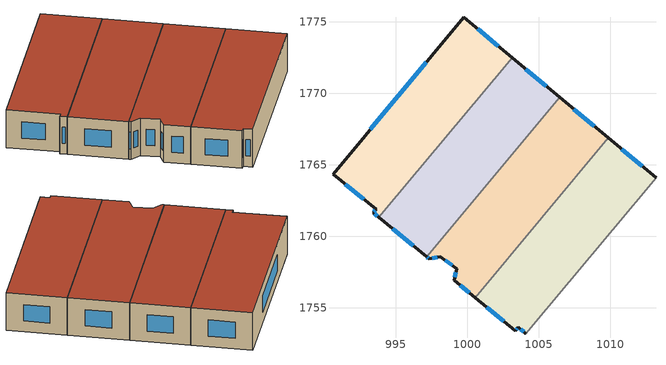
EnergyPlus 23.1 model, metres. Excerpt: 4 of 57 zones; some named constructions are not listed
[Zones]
2b78c34cef111126_F5_dwelling_5
 floor to 2b78c34cef111126_F4_dwelling_5 (EU_floor_Construction): 1013.2,1764.09 1004.11,1753.2 1003.57,1753.65 1003.36,1753.41 1000.54,1755.72 1009.86,1766.88 z15
 wall outside (EU_wall_Construction): 1013.2,1764.09 1009.86,1766.88 / 1000.54,1755.72 1003.36,1753.41 1003.57,1753.65 1004.11,1753.2 z15:18
 wall to 2b78c34cef111126_F5_dwelling_6 (EU_wall_Construction): 1009.86,1766.88 1000.54,1755.72 z15:18
 wall to 2b78c34cef111126_F5_dwelling_4 (EU_wall_Construction): 1004.11,1753.2 1013.2,1764.09 z15:18
 window (EU_Window_Construction): 1012.24,1764.89 1010.81,1766.08 / 1003.73,1753.52 1003.95,1753.33 / 1003.42,1753.48 1003.51,1753.58 / 1001.35,1755.06 1002.56,1754.07 z15.86:17.14
 roof outside (EU_roof_Construction): 1004.11,1753.2 1013.2,1764.09 1009.86,1766.88 1000.54,1755.72 1003.36,1753.41 1003.57,1753.65 z18
2b78c34cef111126_F5_dwelling_6
 floor to 2b78c34cef111126_F4_dwelling_6 (EU_floor_Construction): 1009.86,1766.88 1000.54,1755.72 999.08,1756.93 999.27,1757.73 998.12,1758.57 997.32,1758.44 997.17,1758.57 1006.47,1769.71 z15
 wall outside (EU_wall_Construction): 997.17,1758.57 997.32,1758.44 998.12,1758.57 999.27,1757.73 999.08,1756.93 1000.54,1755.72 / 1009.86,1766.88 1006.47,1769.71 z15:18
 wall to 2b78c34cef111126_F5_dwelling_7 (EU_wall_Construction): 1006.47,1769.71 997.17,1758.57 z15:18
 window (EU_Window_Construction): 997.55,1758.48 997.89,1758.53 / 997.21,1758.53 997.28,1758.48 / 1008.89,1767.69 1007.44,1768.9 / 999.5,1756.58 1000.12,1756.07 / 999.21,1757.5 999.13,1757.16 / 998.45,1758.33 998.94,1757.97 z15.86:17.14
 roof outside (EU_roof_Construction): 1000.54,1755.72 1009.86,1766.88 1006.47,1769.71 997.17,1758.57 997.32,1758.44 998.12,1758.57 999.27,1757.73 999.08,1756.93 z18
2b78c34cef111126_F5_dwelling_7
 floor to 2b78c34cef111126_F4_dwelling_7 (EU_floor_Construction): 1006.47,1769.71 997.17,1758.57 993.83,1761.32 1003.15,1772.48 z15
 wall outside (EU_wall_Construction): 993.83,1761.32 997.17,1758.57 / 1006.47,1769.71 1003.15,1772.48 z15:18
 wall to 2b78c34cef111126_F5_dwelling_8 (EU_wall_Construction): 1003.15,1772.48 993.83,1761.32 z15:18
 window (EU_Window_Construction): 994.78,1760.54 996.22,1759.35 / 1005.52,1770.5 1004.1,1771.69 z15.86:17.14
 roof outside (EU_roof_Construction): 997.17,1758.57 1006.47,1769.71 1003.15,1772.48 993.83,1761.32 z18
2b78c34cef111126_F5_dwelling_8
 floor to 2b78c34cef111126_F4_dwelling_8 (EU_floor_Construction): 1003.15,1772.48 993.83,1761.32 993.42,1761.67 993.63,1761.9 990.62,1764.34 999.76,1775.31 z15
 wall outside (EU_wall_Construction): 1003.15,1772.48 999.76,1775.31 990.62,1764.34 993.63,1761.9 993.42,1761.67 993.83,1761.32 z15:18
 window (EU_Window_Construction): 997.15,1772.17 993.23,1767.47 / 1002.18,1773.29 1000.73,1774.5 / 993.53,1761.57 993.71,1761.42 / 993.57,1761.83 993.48,1761.73 / 991.48,1763.64 992.77,1762.6 z15.86:17.14
 roof outside (EU_roof_Construction): 993.83,1761.32 1003.15,1772.48 999.76,1775.31 990.62,1764.34 993.63,1761.9 993.42,1761.67 z18
[SCHEDULE:FILE] Column Number=1; Rows to Skip at Top=0; Number of Hours of Data=8760; Column Separator=Comma; Interpolate to Timestep=No; Minutes per Item=60; Adjust Schedule for Daylight Savings=Yes
Name | File
EU_Step8_GainSchedule_2b78c34cef111126_F3_dwelling_6_f000 | ../../schedules/2b78c34cef111126/2b78c34cef111126_F3_dwelling_6_f000_gain.csv
EU_Step8_GainSchedule_2b78c34cef111126_F3_dwelling_7_f000 | ../../schedules/2b78c34cef111126/2b78c34cef111126_F3_dwelling_7_f000_gain.csv
EU_Step8_GainSchedule_2b78c34cef111126_F3_dwelling_8_f000 | ../../schedules/2b78c34cef111126/2b78c34cef111126_F3_dwelling_8_f000_gain.csv
EU_Step8_GainSchedule_2b78c34cef111126_F4_dwelling_0_f000 | ../../schedules/2b78c34cef111126/2b78c34cef111126_F4_dwelling_0_f000_gain.csv
EU_Step8_GainSchedule_2b78c34cef111126_F4_dwelling_1_f000 | ../../schedules/2b78c34cef111126/2b78c34cef111126_F4_dwelling_1_f000_gain.csv
EU_Step8_GainSchedule_2b78c34cef111126_F4_dwelling_2_f000 | ../../schedules/2b78c34cef111126/2b78c34cef111126_F4_dwelling_2_f000_gain.csv
EU_Step8_GainSchedule_2b78c34cef111126_F4_dwelling_3_f000 | ../../schedules/2b78c34cef111126/2b78c34cef111126_F4_dwelling_3_f000_gain.csv
EU_Step8_GainSchedule_2b78c34cef111126_F4_dwelling_4_f000 | ../../schedules/2b78c34cef111126/2b78c34cef111126_F4_dwelling_4_f000_gain.csv
EU_Step8_GainSchedule_2b78c34cef111126_F4_dwelling_5_f000 | ../../schedules/2b78c34cef111126/2b78c34cef111126_F4_dwelling_5_f000_gain.csv
EU_Step8_GainSchedule_2b78c34cef111126_F4_dwelling_6_f000 | ../../schedules/2b78c34cef111126/2b78c34cef111126_F4_dwelling_6_f000_gain.csv
EU_Step8_GainSchedule_2b78c34cef111126_F4_dwelling_7_f000 | ../../schedules/2b78c34cef111126/2b78c34cef111126_F4_dwelling_7_f000_gain.csv
EU_Step8_GainSchedule_2b78c34cef111126_F4_dwelling_8_f000 | ../../schedules/2b78c34cef111126/2b78c34cef111126_F4_dwelling_8_f000_gain.csv
